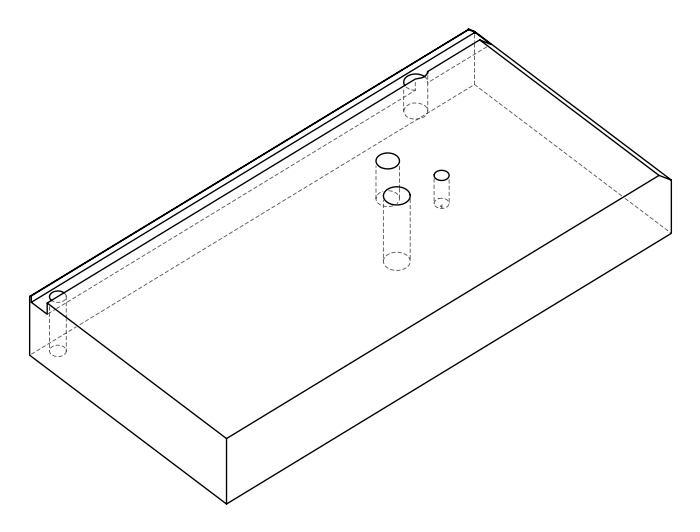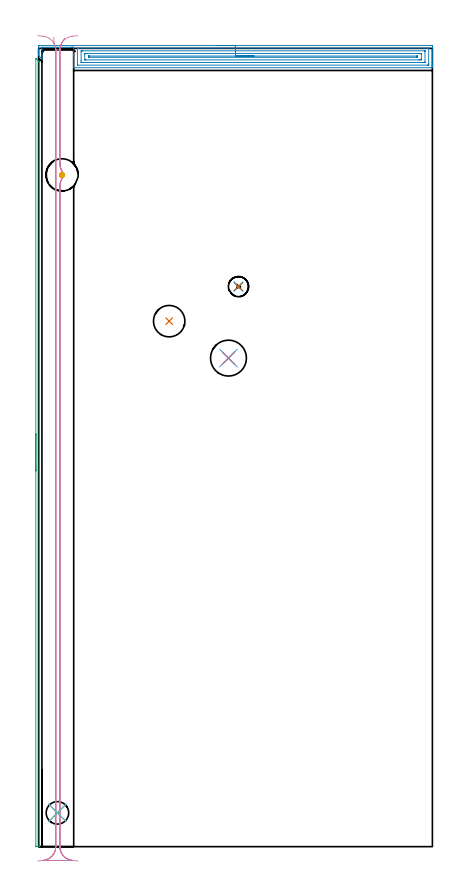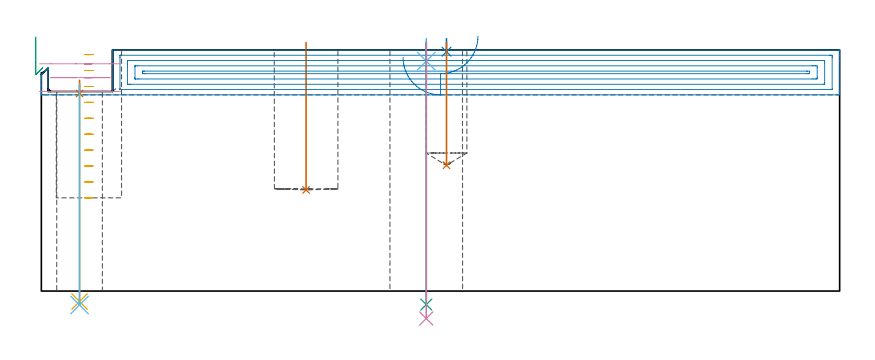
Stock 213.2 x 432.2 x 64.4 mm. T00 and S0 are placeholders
(PLAN: 13 operations, 8 tool changes, 19.3 min)
(1 INDEXABLE_INSERT_DRILL_BLIND_HOLE_FROM_SOLID | STEP1POCKET | NXT0302_005 | 0.16 min | 8426 mm3)
(2 AREA_MILL | FG_CHAMFER_SURFACE | UGT0205_001 | 8.18 min | 15313 mm3)
(3 AREA_MILL_1 | FG_CHAMFER_SURFACE_1 | UGT0205_001 | 3.56 min | 9200 mm3)
(4 MILL_RECTANGULAR_SLOT | SLOT_RECTANGULAR | UGT0201_133 | Follow Part, ap 3.75, ae 75% | 5.59 min | 76659 mm3)
(5 MILL_BLIND_HOLE_FROM_SOLID_MATERIAL | STEP1POCKET_1 | UGT0201_133 | Spiral | 0.46 min | 6780 mm3)
(6 SPOT_DRILL | STEP1HOLE | NXT0321_9005460120000 | 0.05 min | 179 mm3)
(7 SPOT_DRILL_1 | STEP1HOLE_1 | NXT0321_9005460120000 | 0.03 min | 16 mm3)
(8 SPOT_DRILL_2 | STEP1POCKET_2 | NXT0321_9005460120000 | 0.03 min | 11 mm3)
(9 DRILL_THROUGH_HOLE_INTO_CENTER | STEP1HOLE | NXT0301_087 | 0.28 min | 6606 mm3)
(10 DRILL_TO_ENLARGE_THROUGH_HOLE | STEP1HOLE | UGT0301_261 | 0.3 min | 12218 mm3)
(11 DRILL_THROUGH_HOLE_INTO_CENTER_1 | STEP1HOLE_1 | NXT0301_042 | 0.24 min | 2082 mm3)
(12 DRILL_TO_ENLARGE_THROUGH_HOLE_1 | STEP1HOLE_1 | NXT0301_093 | 0.24 min | 4113 mm3)
(13 DRILL_BLIND_HOLE_INTO_CENTER | STEP1POCKET_2 | UGT0301_221 | 0.13 min | 2659 mm3)
(TOOL NXT0302_005 | Index. Insert Drill 17mm [880-D1700L20-05] | D17 PA176 FL85 Z2)
(TOOL UGT0205_001 | Chamfer Mill 20 x 3 x 45 deg. | D20 FL50 Z2)
(TOOL UGT0201_133 | Carbide End Mill 15.0 | D15 FL30 Z4)
(TOOL NXT0321_9005460120000 | NC Spot Drill, 142deg, 12mm, Carbide, Uncoated | D12 PA142 FL30 Z2)
(TOOL NXT0301_087 | Carbide Drill 11.6mm [860.1-1160-058A1-MM 2214] | D11.6 PA140 FL72 Z2)
(TOOL UGT0301_261 | Twist Drill 19.4 mm | D19.4 PA118 FL140 Z2)
(TOOL NXT0301_042 | Carbide Drill 7.1mm [860.1-0710-057A1-MM 2214] | D7.1 PA140 FL85 Z2)
(TOOL NXT0301_093 | Carbide Drill 12.2mm [860.1-1220-037A1-MM 2214] | D12.2 PA140 FL60 Z2)
(TOOL UGT0301_221 | Twist Drill 10.9 mm | D10.9 PA118 FL92 Z2)
(OP 1 INDEXABLE_INSERT_DRILL_BLIND_HOLE_FROM_SOLID)
G17 G21 G94 G90
T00 M6
G54
G17 G0 G90 X70.7 Y284.5 S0 M3
G43 Z74.4 H1
G94 G81 G98 Z27. F250. R66.4
G80
M5
M2
(OP 2 AREA_MILL)
G17 G21 G94 G90
T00 M6
G54
G17 G0 G90 X96.6 Y433.7 S1061 M3
G43 Z74.4 H0
Z62.4
G94 G1 X96.638 Z61.528 F250.
X96.752 Z60.663
X96.941 Z59.812
X97.203 Z58.98
X97.537 Z58.174
X97.94 Z57.4
X98.408 Z56.664
X98.94 Z55.972
X99.529 Z55.329
X100.172 Z54.74
X100.864 Z54.208
X101.6 Z53.74
X102.374 Z53.337
X103.18 Z53.003
X104.012 Z52.741
X104.863 Z52.552
X105.728 Z52.438
X106.6 Z52.4
X212.569 Y433.699 Z52.401
X212.902 Y433.697 Z52.402
X213.19 Y433.694 Z52.404
X213.194 Y433.372 Z52.725
X213.2 Y432.757 Z53.341
Y424.646 Z61.449
Y423.259 Z62.837
Y422.901 Z63.194
Y421.969 Z64.131
X213.197 Y421.832 Z64.26
X213.19 Y421.702 Z64.389
X213.016 Y421.7 Z64.4
X19.41
X19.01 Y421.707 Z64.393
X19. Y422.001 Z64.099
Y428.209 Z57.891
Y429.009 Z57.085
Y432.499 Z53.595
Y432.7 Z53.4
Y432.8 Z53.3
X18.794
X18.516 Y432.799 Z53.298
X18.268 Y432.789 Z53.287
X18.145
X18.069 Y432.8 Z53.3
X1.8 Y432.799 Z53.299
Y426.827 Z59.268
Y426.759 Z59.334
Y426.665 Z59.428
X1.794 Y426.554 Z59.538
X1.79 Y426.516 Z59.571
X1.714 Y426.583 Z59.51
X1.472 Y426.827 Z59.271
X1.078 Y427.221 Z58.877
X0.163 Y428.136 Z57.963
X0.007 Y428.29 Z57.802
X0.002 Y428.314 Z57.778
X0. Y428.494 Z57.599
Y428.853 Z57.247
Y429.165 Z56.935
Y429.882 Z56.214
Y431.112 Z54.985
Y432.499 Z53.596
Y433.115 Z52.981
X0.004 Y433.372 Z52.724
X0.01 Y433.693 Z52.403
X0.298 Y433.697 Z52.401
X0.631 Y433.7 Z52.4
X106.6
Y432.286 Z53.814
X210.781 Y432.285 Z53.815
X211.002 Y432.283 Z53.817
X211.139 Y432.279 Z53.821
X211.191 Y432.271 Z53.829
X211.193 Y432.242 Z53.858
X211.199 Y432.092 Z54.008
X211.2 Y423.773 Z62.327
X211.199 Y423.365 Z62.735
X211.195 Y423.228 Z62.872
X211.19 Y423.125 Z62.975
X211.118 Y423.121 Z62.979
X210.781 Y423.116 Z62.984
X210.561 Y423.115 Z62.985
X21.199
X21.102 Y423.116 Z62.984
X21.044 Y423.118 Z62.982
X21.019 Y423.12 Z62.98
X21.01 Y423.192 Z62.908
X21.003 Y423.579 Z62.521
X21.001 Y423.773 Z62.327
Y432.014 Z54.086
X21.004 Y432.144 Z53.956
X21.01 Y432.246 Z53.854
X21.017 Y432.28 Z53.82
X21.031 Y432.281 Z53.819
X21.199 Y432.284 Z53.816
X21.418 Y432.286 Z53.814
X106.6
Y430.872 Z55.228
X208.872 Y430.871 Z55.229
X208.992 Y430.87 Z55.23
X209.112 Y430.867 Z55.233
X209.184 Y430.865 Z55.235
X209.19 Y430.821 Z55.279
X209.194 Y430.754 Z55.346
X209.199 Y430.552 Z55.548
Y425.316 Z60.784
X209.192 Y424.646 Z61.454
X209.19 Y424.547 Z61.553
X209.179 Y424.535 Z61.565
X209.152 Y424.532 Z61.568
X209.111 Y424.53 Z61.57
X208.992 Y424.529 Z61.571
X208.218 Y424.528 Z61.572
X23.881 Y424.529 Z61.571
X23.102 Y424.533 Z61.567
X23.057 Y424.535 Z61.565
X23.003 Y424.63 Z61.47
X23.002 Y424.646 Z61.454
X23. Y425.506 Z60.594
X23.001 Y430.754 Z55.346
X23.009 Y430.855 Z55.245
X23.4 Y430.865 Z55.235
X23.641 Y430.87 Z55.23
X23.761 Y430.871 Z55.229
X23.881
X106.6 Y430.872 Z55.228
Y429.457 Z56.643
X205.85
X206.309 Y429.456 Z56.644
X206.747 Y429.454 Z56.646
X207.051 Y429.45 Z56.65
X207.19 Y429.436 Z56.664
X207.2 Y429.013 Z57.087
Y426.395 Z59.705
X207.19 Y425.963 Z60.137
X206.762 Y425.949 Z60.151
X206.309 Y425.946 Z60.154
X205.874 Y425.943 Z60.157
X25.67 Y425.944
X25.232 Y425.946 Z60.154
X25.046 Y425.95 Z60.15
X25.01 Y425.953 Z60.147
X25.006 Y426.022 Z60.078
X25.001 Y426.171 Z59.929
Y429.009 Z57.091
X25.004 Y429.336 Z56.764
X25.008 Y429.417 Z56.683
X25.011 Y429.45 Z56.65
X25.058 Y429.452 Z56.648
X25.212 Y429.455 Z56.645
X25.67 Y429.457 Z56.643
X26.105
X106.6
Y428.043 Z58.057
X204.617
X204.953 Y428.039 Z58.061
X205.121 Y428.036 Z58.064
X205.19 Y428.031 Z58.069
X205.192 Y427.976 Z58.124
X205.195 Y427.478 Z58.622
X205.19 Y427.376 Z58.724
X204.521 Y427.359 Z58.741
X204.425 Y427.358 Z58.742
X27.458 Y427.357 Z58.743
X27.362 Y427.358 Z58.742
X27.071 Y427.364 Z58.736
X27.009 Y427.367 Z58.733
X27.005 Y427.41 Z58.69
X27.003 Y427.455 Z58.645
X27. Y427.711 Z58.389
Y427.812 Z58.288
X27.003 Y427.922 Z58.178
X27.008 Y428.017 Z58.083
X27.012 Y428.038 Z58.062
X27.016 Y428.039 Z58.061
X27.038 Y428.041 Z58.059
X27.416 Y428.043 Z58.057
X27.458
X106.6
X107.472 Z58.095
X108.336 Z58.209
X109.188 Z58.398
X110.02 Z58.66
X110.826 Z58.994
X111.6 Z59.397
X112.336 Z59.865
X113.028 Z60.396
X113.671 Z60.986
X114.26 Z61.629
X114.791 Z62.321
X115.26 Z63.057
X115.663 Z63.831
X115.997 Z64.637
X116.259 Z65.469
X116.448 Z66.32
X116.562 Z67.185
X116.6 Z68.057
G0 Z74.4
M5
M2
(OP 3 AREA_MILL_1)
G17 G21 G94 G90
T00 M6
G54
G17 G0 G90 X-1.5 Y203.4 S1061 M3
G43 Z74.4 H0
Z67.8
G94 G1 Y203.438 Z66.928 F250.
Y203.552 Z66.064
Y203.741 Z65.212
Y204.003 Z64.38
Y204.337 Z63.574
Y204.74 Z62.8
Y205.208 Z62.064
Y205.74 Z61.372
Y206.329 Z60.729
Y206.972 Z60.14
Y207.664 Z59.608
Y208.4 Z59.14
Y209.174 Z58.737
Y209.98 Z58.403
Y210.812 Z58.141
Y211.664 Z57.952
Y212.528 Z57.838
Y213.4 Z57.8
X-1.499 Y426.769 Z57.801
X-1.497 Y426.779 Z57.802
X-1.492 Y426.788 Z57.807
X-1.482 Y426.781 Z57.817
X-1.041 Y426.342 Z58.256
X0.283 Y425.017 Z59.583
X0.294 Y424.996 Z59.588
X0.3 Y424.385 Z59.6
Y0.18
X0.297 Y0.008 Z59.588
X0.293 Y0.006 Z59.584
X-0.07 Y0. Z59.23
X-1.286 Z58.01
X-1.396 Z57.9
X-1.491 Y0.003 Z57.805
X-1.497 Y0.18 Z57.803
X-1.5 Y0.413 Z57.8
Y213.4
Y214.272 Z57.838
Y215.136 Z57.952
Y215.988 Z58.141
Y216.82 Z58.403
Y217.626 Z58.737
Y218.4 Z59.14
Y219.136 Z59.608
Y219.828 Z60.14
Y220.471 Z60.729
Y221.06 Z61.372
Y221.592 Z62.064
Y222.06 Z62.8
Y222.463 Z63.574
Y222.797 Z64.38
Y223.059 Z65.212
Y223.248 Z66.064
Y223.362 Z66.928
Y223.4 Z67.8
G0 Z74.4
M5
M2
(OP 4 MILL_RECTANGULAR_SLOT)
G17 G21 G94 G90
T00 M6
G54
G17 G0 G90 X21.318 Y-7.738 S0 M3
G43 Z74.4 H0
Z60.7
G94 G1 X18.33 Y-7.47 F250.
G2 X11.5 Y0. R7.5 F500.
G1 Y357.7
G2 X13.471 Y362.767 R7.5
G1 X13.464 Y362.775
G2 X13.464 Y364.625 R-1.2
G1 X13.471 Y364.633
G2 X11.5 Y369.7 R7.5
G1 Y431.3
X11.501 Y431.4
X9.299
X9.3 Y431.3
Y0.
G2 X2.554 Y-7.462 R7.5
G1 X-0.431 Y-7.764 F250.
G0 Z74.4
X8.266 Y438.1
Z57.
G1 Y435.1
G2 X9.3 Y431.3 R7.5 F500.
G1 Y0.
G2 X2.47 Y-7.47 R7.5
G1 Y-7.5
X18.33
Y-7.47
G2 X11.5 Y0. R7.5
G1 Y357.7
G2 X13.471 Y362.767 R7.5
G1 X13.464 Y362.775
G2 X13.464 Y364.625 R-1.2
G1 X13.471 Y364.633
G2 X11.5 Y369.7 R7.5
G1 Y431.3
G2 X12.534 Y435.1 R7.5
G1 X14.054 Y437.686 F250.
G0 Z74.4
X-0.506 Y439.042
Z53.3
G1 X2.481 Y438.769
G2 X9.3 Y431.3 R7.5 F500.
G1 Y0.
G2 X2.47 Y-7.47 R7.5
G1 Y-7.5
X18.33
Y-7.47
G2 X11.5 Y0. R7.5
G1 Y357.7
G2 X13.471 Y362.767 R7.5
G1 X13.464 Y362.775
G2 X13.464 Y364.625 R-1.2
G1 X13.471 Y364.633
G2 X11.5 Y369.7 R7.5
G1 Y431.3
G2 X18.229 Y438.76 R7.5
G1 X21.213 Y439.069 F250.
G0 Z74.4
M5
M2
(OP 5 MILL_BLIND_HOLE_FROM_SOLID_MATERIAL)
G17 G21 G94 G90
T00 M6
G54
G17 G0 G90 X12.7 Y363.7 S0 M3
G43 Z74.4 H0
Z63.15
G94 G3 X13.3 Y364.3 R0.6 F250.
X12.7 Y364.9 R0.6
X11.5 Y363.7 R1.2
X12.7 Y364.9 R-1.2
X12.1 Y364.3 R0.6
X12.7 Y363.7 R0.6
G0 Z58.9
G3 X13.3 Y364.3 R0.6
X12.7 Y364.9 R0.6
X11.5 Y363.7 R1.2
X12.7 Y364.9 R-1.2
X12.1 Y364.3 R0.6
X12.7 Y363.7 R0.6
G0 Z54.65
G3 X13.3 Y364.3 R0.6
X12.7 Y364.9 R0.6
X11.5 Y363.7 R1.2
X12.7 Y364.9 R-1.2
X12.1 Y364.3 R0.6
X12.7 Y363.7 R0.6
G0 Z50.4
G3 X13.3 Y364.3 R0.6
X12.7 Y364.9 R0.6
X11.5 Y363.7 R1.2
X12.7 Y364.9 R-1.2
X12.1 Y364.3 R0.6
X12.7 Y363.7 R0.6
G0 Z46.15
G3 X13.3 Y364.3 R0.6
X12.7 Y364.9 R0.6
X11.5 Y363.7 R1.2
X12.7 Y364.9 R-1.2
X12.1 Y364.3 R0.6
X12.7 Y363.7 R0.6
G0 Z41.9
G3 X13.3 Y364.3 R0.6
X12.7 Y364.9 R0.6
X11.5 Y363.7 R1.2
X12.7 Y364.9 R-1.2
X12.1 Y364.3 R0.6
X12.7 Y363.7 R0.6
G0 Z37.65
G3 X13.3 Y364.3 R0.6
X12.7 Y364.9 R0.6
X11.5 Y363.7 R1.2
X12.7 Y364.9 R-1.2
X12.1 Y364.3 R0.6
X12.7 Y363.7 R0.6
G0 Z33.4
G3 X13.3 Y364.3 R0.6
X12.7 Y364.9 R0.6
X11.5 Y363.7 R1.2
X12.7 Y364.9 R-1.2
X12.1 Y364.3 R0.6
X12.7 Y363.7 R0.6
G0 Z29.15
G3 X13.3 Y364.3 R0.6
X12.7 Y364.9 R0.6
X11.5 Y363.7 R1.2
X12.7 Y364.9 R-1.2
X12.1 Y364.3 R0.6
X12.7 Y363.7 R0.6
G0 Z24.9
G3 X13.3 Y364.3 R0.6
X12.7 Y364.9 R0.6
X11.5 Y363.7 R1.2
X12.7 Y364.9 R-1.2
X12.1 Y364.3 R0.6
X12.7 Y363.7 R0.6
G0 Z74.4
M5
M2
(OP 6 SPOT_DRILL)
G17 G21 G94 G90
T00 M6
G54
G17 G0 G90 X102.8 Y264.5 S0 M3
G43 Z74.4 H0
G94 G81 G98 Z61.4 F250. R67.4
G80
M5
M2
(OP 7 SPOT_DRILL_1)
G17 G21 G94 G90
T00 M6
G54
G17 G0 G90 X10.2 Y18.3 S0 M3
G43 Z74.4 H0
G94 G81 G98 Z52.771 F250. R56.3
G80
M5
M2
(OP 8 SPOT_DRILL_2)
G17 G21 G94 G90
T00 M6
G54
G17 G0 G90 X108.2 Y303.2 S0 M3
G43 Z74.4 H0
G94 G81 G98 Z63.931 F250. R67.4
G80
M5
M2
(OP 9 DRILL_THROUGH_HOLE_INTO_CENTER)
G17 G21 G94 G90
T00 M6
G54
G17 G0 G90 X102.8 Y264.5 S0 M3
G43 Z74.4 H1
G94 G73 G98 Z-3.611 F250. Q11.335 R66.4
G80
M5
M2
(OP 10 DRILL_TO_ENLARGE_THROUGH_HOLE)
G17 G21 G94 G90
T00 M6
G54
G17 G0 G90 X102.8 Y264.5 S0 M3
G43 Z74.4 H0
G94 G73 G98 Z-7.328 F250. Q17.932 R66.4
G80
M5
M2
(OP 11 DRILL_THROUGH_HOLE_INTO_CENTER_1)
G17 G21 G94 G90
T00 M6
G54
G17 G0 G90 X10.2 Y18.3 S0 M3
G43 Z74.4 H1
G94 G73 G98 Z-2.792 F250. Q7.012 R55.3
G80
M5
M2
(OP 12 DRILL_TO_ENLARGE_THROUGH_HOLE_1)
G17 G21 G94 G90
T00 M6
G54
G17 G0 G90 X10.2 Y18.3 S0 M3
G43 Z74.4 H1
G94 G73 G98 Z-3.72 F250. Q11.404 R55.3
G80
M5
M2
(OP 13 DRILL_BLIND_HOLE_INTO_CENTER)
G17 G21 G94 G90
T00 M6
G54
G17 G0 G90 X108.2 Y303.2 S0 M3
G43 Z74.4 H0
G94 G81 G98 Z33.6 F250. R66.4
G80
M5
M2
